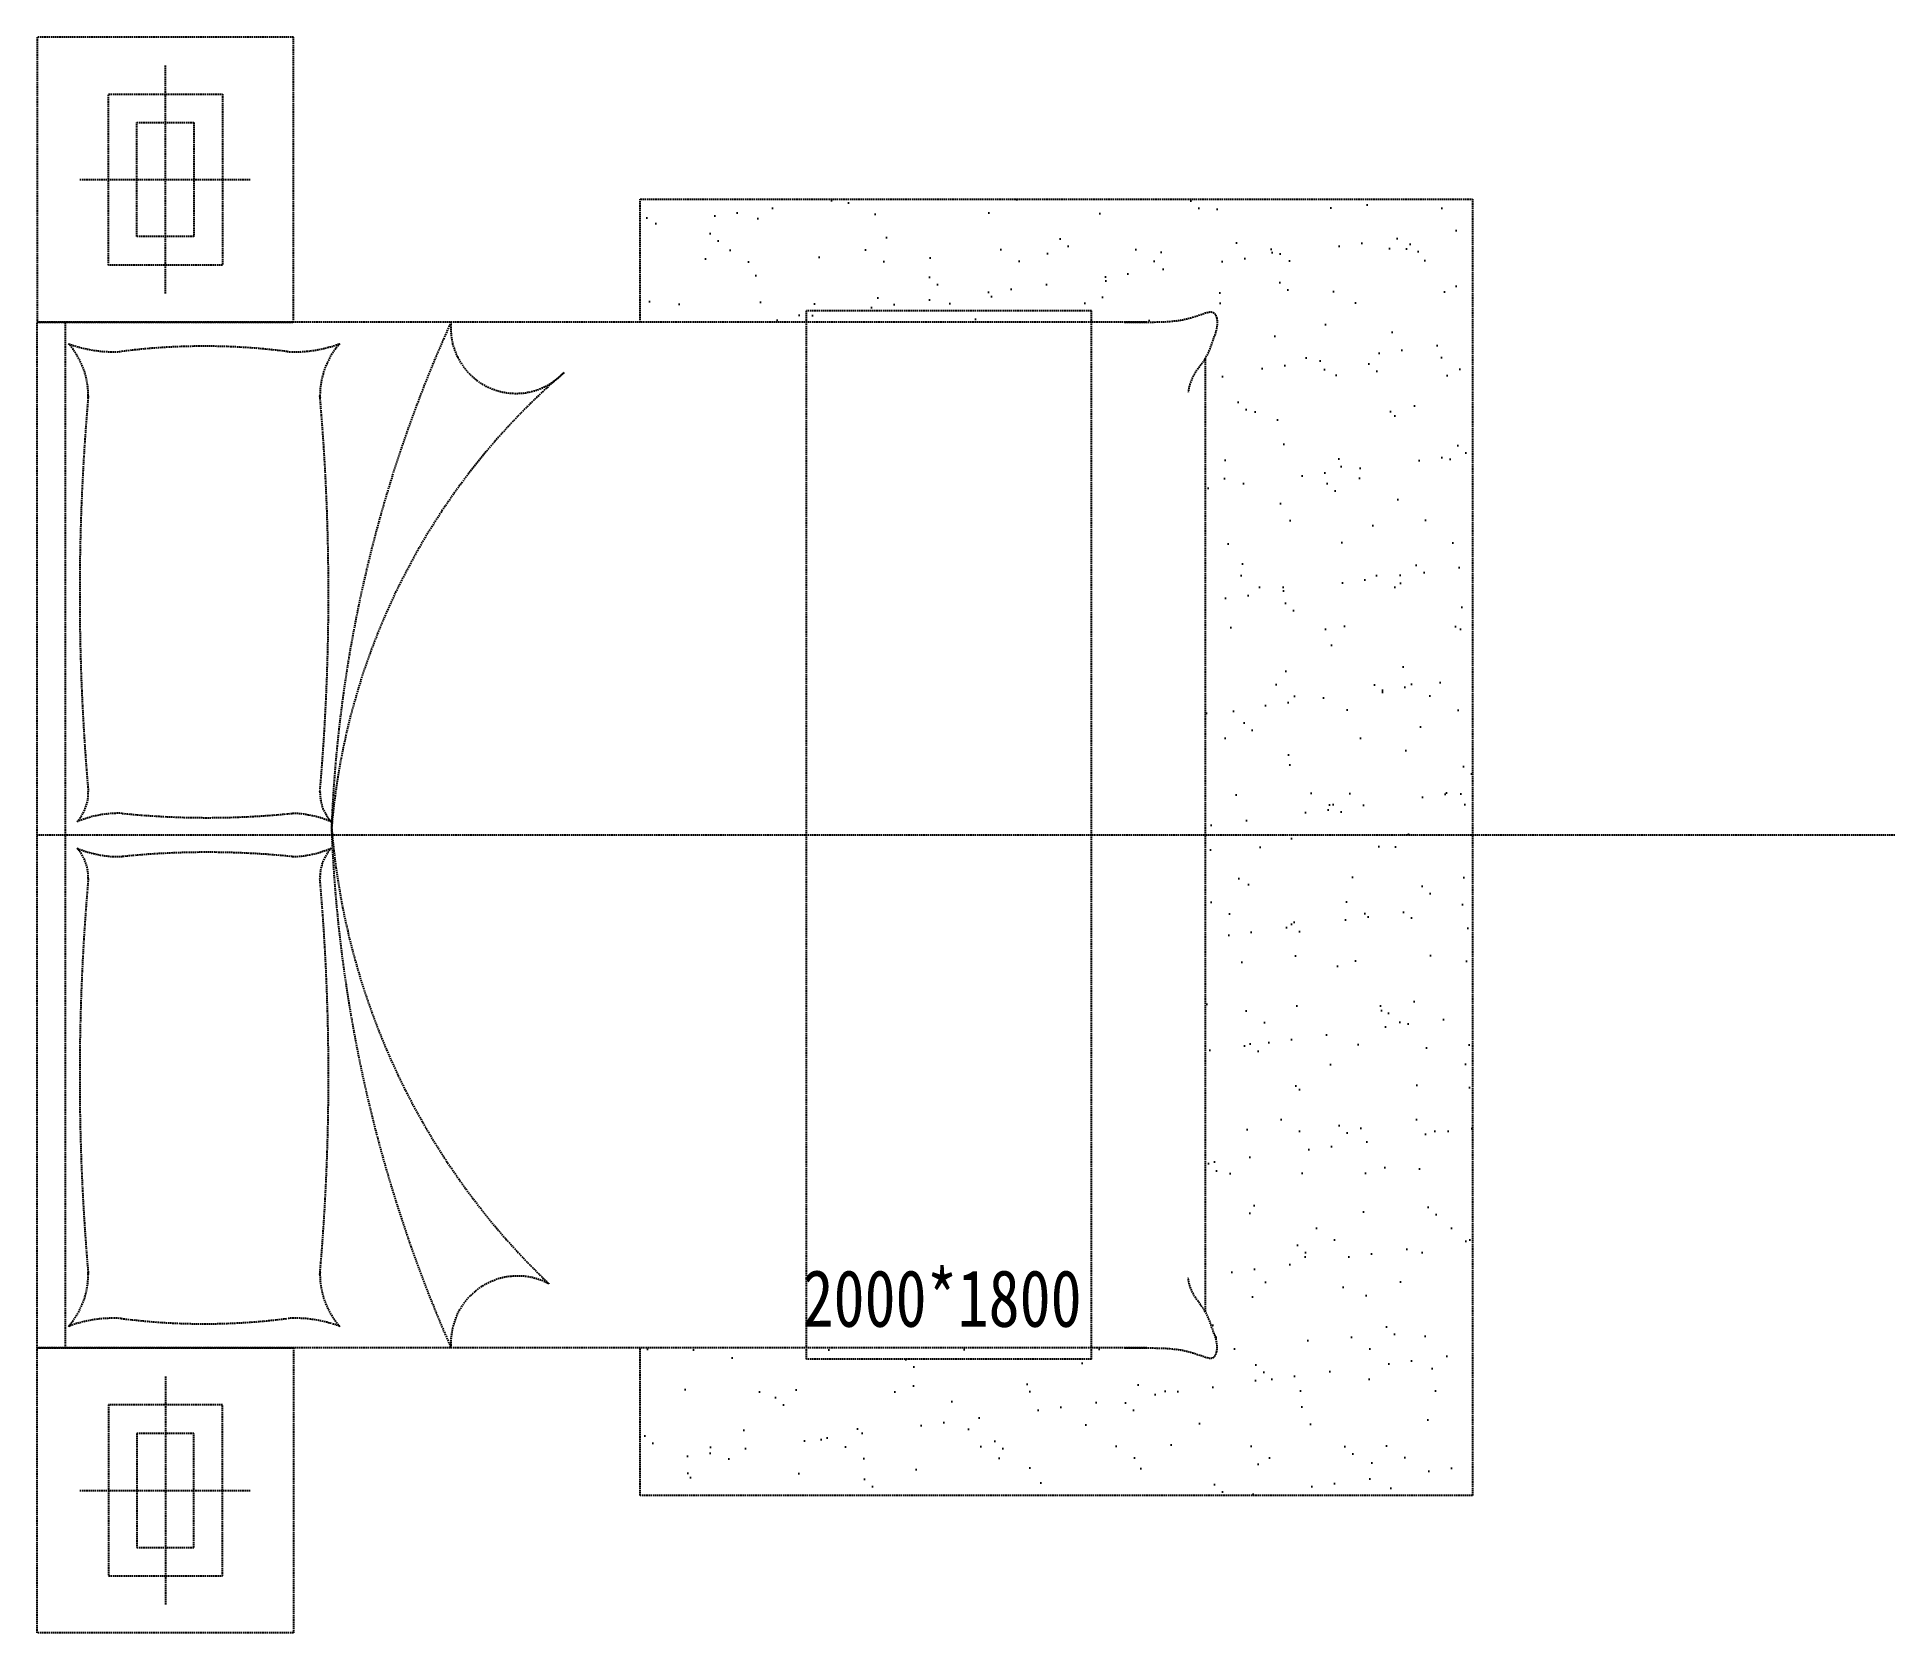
# Model space of a CAD drawing. Extents: x 105034 to 108294, y -135921 to -133121.
import ezdxf

# ---------------------------------------------------------------- set-up
doc = ezdxf.new("R2010")
doc.units = 0
doc.header["$MEASUREMENT"] = 0
doc.linetypes.add('M-DASHED', pattern=[3.75, 2.5, -1.25])
doc.layers.add('2-5 活动家具', color=183, linetype='Continuous')
doc.styles.add('M2-字体', font='STXIHEI.TTF', dxfattribs={"width": 0.8})

# ---------------------------------------------------------------- blocks, each defined once
blk = doc.blocks.new('床（1800x2000）+床头柜（450x500）+床前地毯1460x2270')
at = {"linetype": 'M-DASHED'}
h = blk.add_hatch(dxfattribs=at)
h.set_pattern_fill('AR-SAND', color=250, scale=3)
h.set_pattern_definition([(37.5, (93199.93, -84641.92), (-4.8001, 146.82397), [0, -115.824, 0, -129.54, 0, -123.825]), (7.5, (93199.93, -84641.92), (134.857, 215.0475), [0, -62.484, 0, -104.394, 0, -40.005]), (327.5, (93106.21, -84641.92), (237.2977, 0.43116), [0, -38.1, 0, -137.16, 0, -179.07]), (317.5, (93106.2, -84641.92), (229.0669, 66.8788), [0, -19.05, 0, -89.916, 0, -102.87])])
h.paths.add_polyline_path([(106092.7, -133620.8), (106092.7, -133404.8), (107553.2, -133404.8), (107553.2, -135679.6), (106092.7, -135679.6), (106092.7, -135420.8), (107086.2, -135420.8), (107086.2, -133620.8)])
at = {"color": 250, "linetype": 'M-DASHED'}
for p, q in [((105259.3, -133570.8), (105259.3, -133170.8)), ((105109.3, -133370.8), (105409.3, -133370.8)), ((106884.3, -133600.8), (106384.3, -133600.8)), ((106384.3, -135440.8), (106384.3, -133600.8)), ((106884.3, -135440.8), (106884.3, -133600.8)), ((106884.3, -135440.8), (106384.3, -135440.8)), ((105259.3, -135470.8), (105259.3, -135870.8)), ((105109.3, -135670.8), (105409.3, -135670.8))]:
    blk.add_line(p, q, dxfattribs=at)
at = {"linetype": 'M-DASHED'}
for p, q in [((106981.6, -133620.8), (105034.3, -133620.8)), ((105034.3, -135420.8), (105034.3, -133620.8)), ((105084.3, -135420.8), (105084.3, -133620.8)), ((107084.3, -135357.3), (107084.3, -133684.3)), ((106981.6, -135420.8), (105034.3, -135420.8))]:
    blk.add_line(p, q, dxfattribs=at)
at = {"color": 249, "linetype": 'M-DASHED'}
blk.add_line((108294.3, -134520.8), (105034.3, -134520.8), dxfattribs=at)
at = {"linetype": 'M-DASHED'}
for points in [[(105034.3, -133620.8), (105484.3, -133620.8), (105484.3, -133120.8), (105034.3, -133120.8)], [(105034.3, -135420.8), (105484.3, -135420.8), (105484.3, -135920.8), (105034.3, -135920.8)]]:
    blk.add_lwpolyline(points, close=True, dxfattribs=at)
at = {"color": 250, "linetype": 'M-DASHED'}
for points in [[(105359.3, -133220.8), (105359.3, -133520.8), (105159.3, -133520.8), (105159.3, -133220.8)], [(105309.3, -133270.8), (105309.3, -133470.8), (105209.3, -133470.8), (105209.3, -133270.8)], [(105359.3, -135820.8), (105359.3, -135520.8), (105159.3, -135520.8), (105159.3, -135820.8)], [(105309.3, -135770.8), (105309.3, -135570.8), (105209.3, -135570.8), (105209.3, -135770.8)]]:
    blk.add_lwpolyline(points, close=True, dxfattribs=at)
blk.add_lwpolyline([(106092.7, -133620.8), (106092.7, -133404.8), (107553.2, -133404.8), (107553.2, -135679.6), (106092.7, -135679.6), (106092.7, -135420.8)], dxfattribs=at)
at = {"linetype": 'M-DASHED'}
for centre, radius, start, end in [((107917, -134599.2), 2368, 155.5947, 177.8056), ((105874.8, -133631.2), 114.7, 174.7767, 317.1057), ((106732.2, -134607.7), 1185.4, 130.7231, 175.2887), ((106791.2, -134408), 1244.2, 184.545, 226.3537), ((108041.9, -134415.7), 2492.9, 182.1332, 203.7765), ((105877.5, -135411.9), 117.2, 62.0917, 184.3383)]:
    blk.add_arc(centre, radius, start, end, dxfattribs=at)
at = {"color": 250, "linetype": 'M-DASHED'}
for centre, radius, start, end in [((104986.4, -133749.9), 137.5, 358.4473, 41.5839), ((105168.1, -133447.7), 225.2, 249.515, 273.4755), ((105486.5, -133447.7), 225.2, 266.5245, 290.485), ((105668.1, -133749.9), 137.5, 138.4161, 181.5527), ((105327.3, -134803.5), 1140.4, 82.668, 97.332), ((109113.2, -134097.4), 4004.3, 175.0215, 184.9701), ((101541.3, -134097.4), 4004.3, 355.0299, 4.9785), ((105048.2, -134446.7), 75.8, 317.8595, 1.8012), ((105606.4, -134446.7), 75.8, 178.1988, 222.1405), ((105178, -134674.3), 191.6, 88.3923, 112.6023), ((105332.6, -133023.5), 1466.9, 264.1587, 275.8412), ((105476.6, -134674.3), 191.6, 67.3977, 88.3923), ((105178, -134367.2), 191.6, 247.3977, 271.6077), ((105048.2, -134594.9), 75.8, 358.1988, 42.1405), ((105332.6, -136018), 1466.9, 84.1588, 95.8413), ((105476.6, -134367.2), 191.6, 271.6077, 292.6023), ((105606.4, -134594.9), 75.8, 137.8595, 181.8012), ((109113.2, -134944.2), 4004.3, 175.0299, 184.9785), ((101541.3, -134944.2), 4004.3, 355.0215, 4.9701), ((104986.4, -135291.7), 137.5, 318.4161, 1.5527), ((105668.1, -135291.7), 137.5, 178.4473, 221.5839), ((105168.1, -135593.9), 225.2, 86.5245, 110.485), ((105327.3, -134238.1), 1140.4, 262.668, 277.332), ((105486.5, -135593.9), 225.2, 69.515, 93.4755)]:
    blk.add_arc(centre, radius, start, end, dxfattribs=at)
at = {"linetype": 'M-DASHED'}
for points in [[(106942.2, -133620.8), (106955.2, -133620.8), (106989.1, -133620.9), (107036.5, -133620.1), (107071.2, -133609.6), (107101.3, -133598), (107107.5, -133627.4), (107096.9, -133652.2), (107087.5, -133683.5), (107067.1, -133706.4), (107057, -133726.9), (107054.8, -133739.4), (107054.1, -133743.6)], [(106942.2, -135420.8), (106955.2, -135420.8), (106989.1, -135420.7), (107036.5, -135421.4), (107071.2, -135432), (107101.3, -135443.6), (107107.5, -135414.1), (107096.9, -135389.4), (107087.5, -135358.1), (107067.1, -135335.1), (107057, -135314.6), (107054.8, -135302.1), (107054.1, -135298)]]:
    blk.add_open_spline(points, degree=3, knots=[0, 0, 0, 0, 39.366052, 102.169605, 136.160394, 158.343932, 177.21924, 206.264212, 242.846063, 272.208793, 297.575532, 310.134333, 310.134333, 310.134333, 310.134333], dxfattribs=at)
at = {"color": 249, "insert": (106377.4, -135385.4), "char_height": 100, "attachment_point": 7, "style": 'M2-字体'}
blk.add_mtext_dynamic_manual_height_columns('2000*1800', width=786.379, gutter_width=2250, heights=[0], dxfattribs=at)

msp = doc.modelspace()

# ---------------------------------------------------------------- block references
at = {"layer": '2-5 活动家具'}
msp.add_blockref('床（1800x2000）+床头柜（450x500）+床前地毯1460x2270', (0, 0), dxfattribs=at)

doc.saveas('drawing.dxf')
